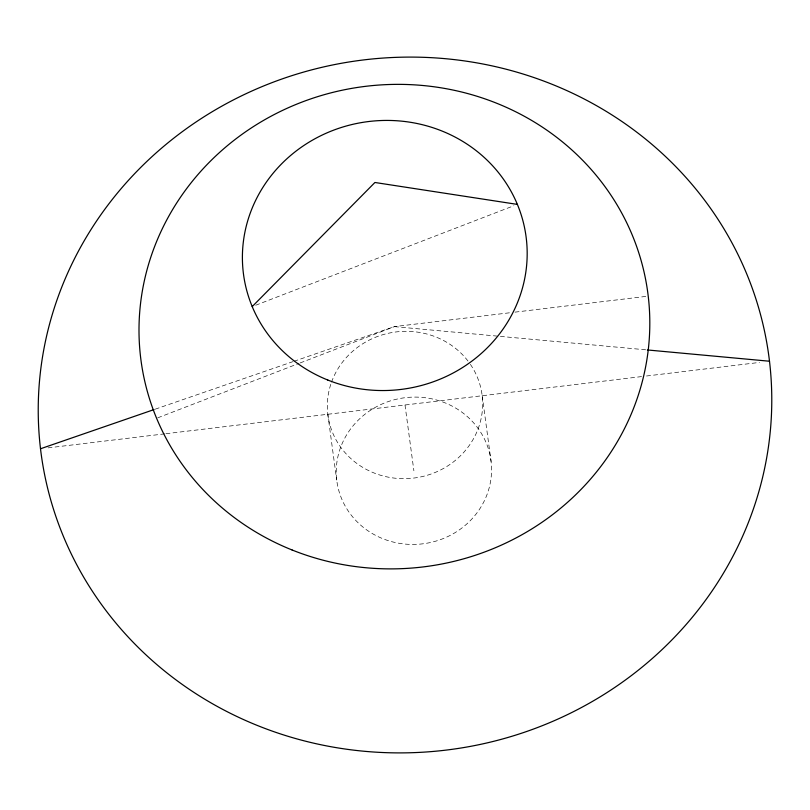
<?xml version="1.0" encoding="UTF-8"?>
<svg xmlns="http://www.w3.org/2000/svg" width="810" height="810" viewBox="0 0 810 810"><rect width="100%" height="100%" fill="white"/><g stroke="black" fill="none" stroke-linecap="round" stroke-linejoin="round"><path stroke-width="0.61" stroke-dasharray="4.05 3.04" d="M255.717 305.228L513.854 205.75M157.768 417.818L299.042 363.376M300.216 362.921L394.399 326.622L510.006 312.741M155.277 409.161L292.774 361.695M293.969 361.29L394.399 326.622L647.403 349.96M515.028 312.133L646.967 296.288M48.023 447.869L164.714 433.856M165.959 433.704L641.53 376.599M646.542 375.992L759.466 362.434M482.193 395.725L491.083 461.498A77.74 73.599 -7.7 0 1 382.786 538.69A77.74 73.599 -7.7 0 1 367.811 412.108A77.74 73.599 -7.7 0 1 491.083 461.498M405 405L413.89 470.762M327.807 414.274L336.707 480.036M470.387 364.348A77.74 73.599 -7.7 0 1 414.912 477.92A77.74 73.599 -7.7 0 1 331.128 383.272M331.533 382.117A77.74 73.599 -7.7 0 1 395.088 332.07A77.74 73.599 -7.7 0 1 469.699 363.346"/><path stroke-width="1.21" d="M252.204 306.585L374.919 182.483L517.367 204.393M40.5 448.77L154.082 409.566M647.403 349.96L769.5 361.23A367.122 347.541 -7.7 0 1 258.127 725.78A367.122 347.541 -7.7 0 1 187.373 127.99A367.122 347.541 -7.7 0 1 769.5 361.23M327.767 380.022A142.53 134.926 -7.7 0 0 526.297 238.494A142.53 134.926 -7.7 0 0 300.297 147.946A142.53 134.926 -7.7 0 0 327.767 380.022M292.126 550A255.646 242.008 -7.7 0 0 648.223 296.136A255.646 242.008 -7.7 0 0 242.858 133.731A255.646 242.008 -7.7 0 0 292.126 550"/></g></svg>
